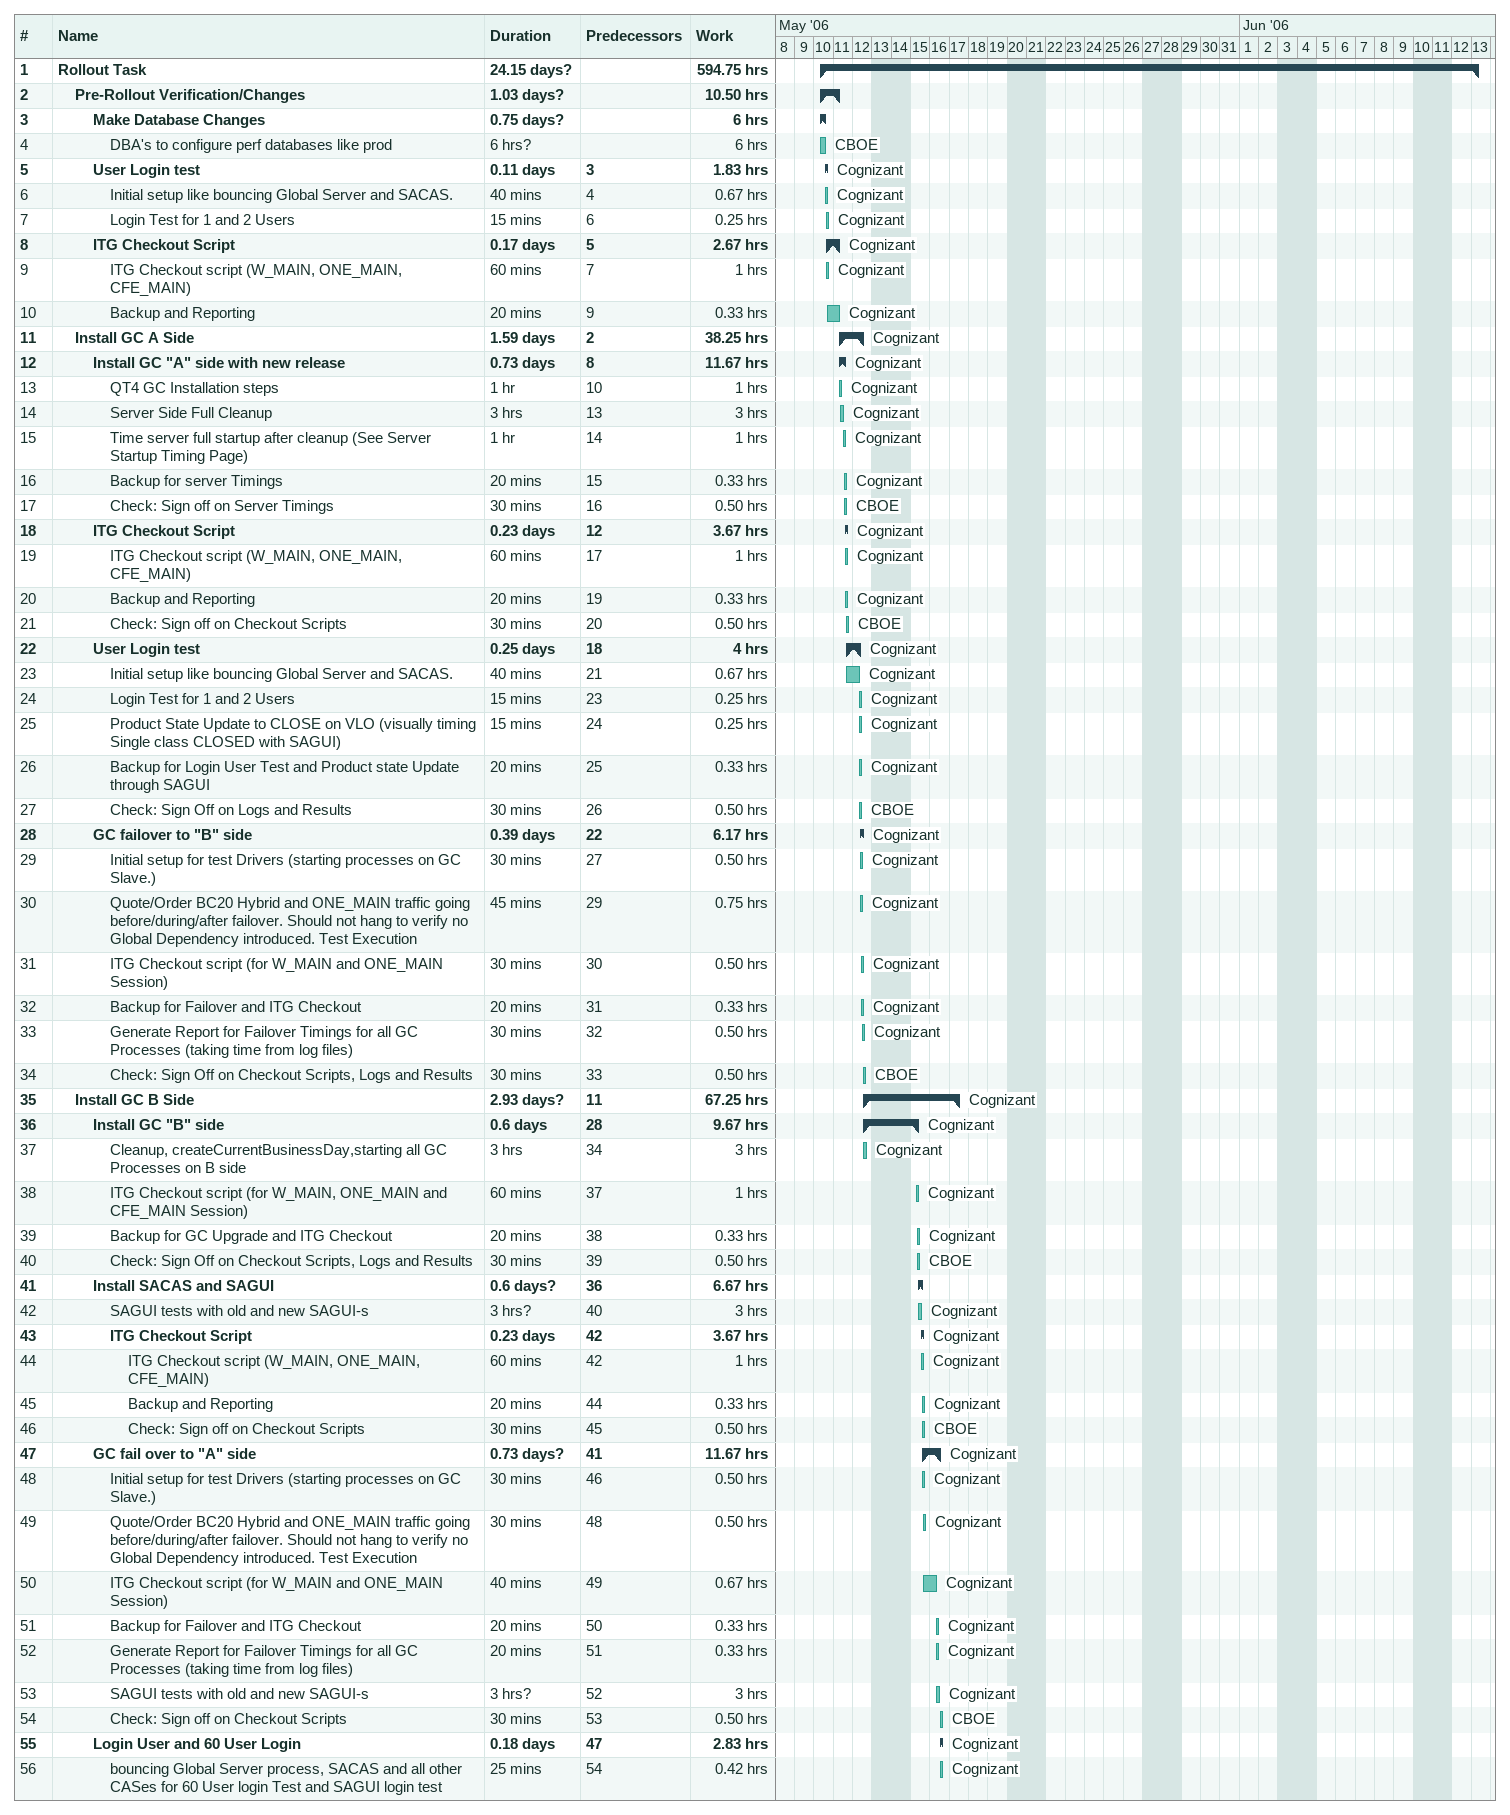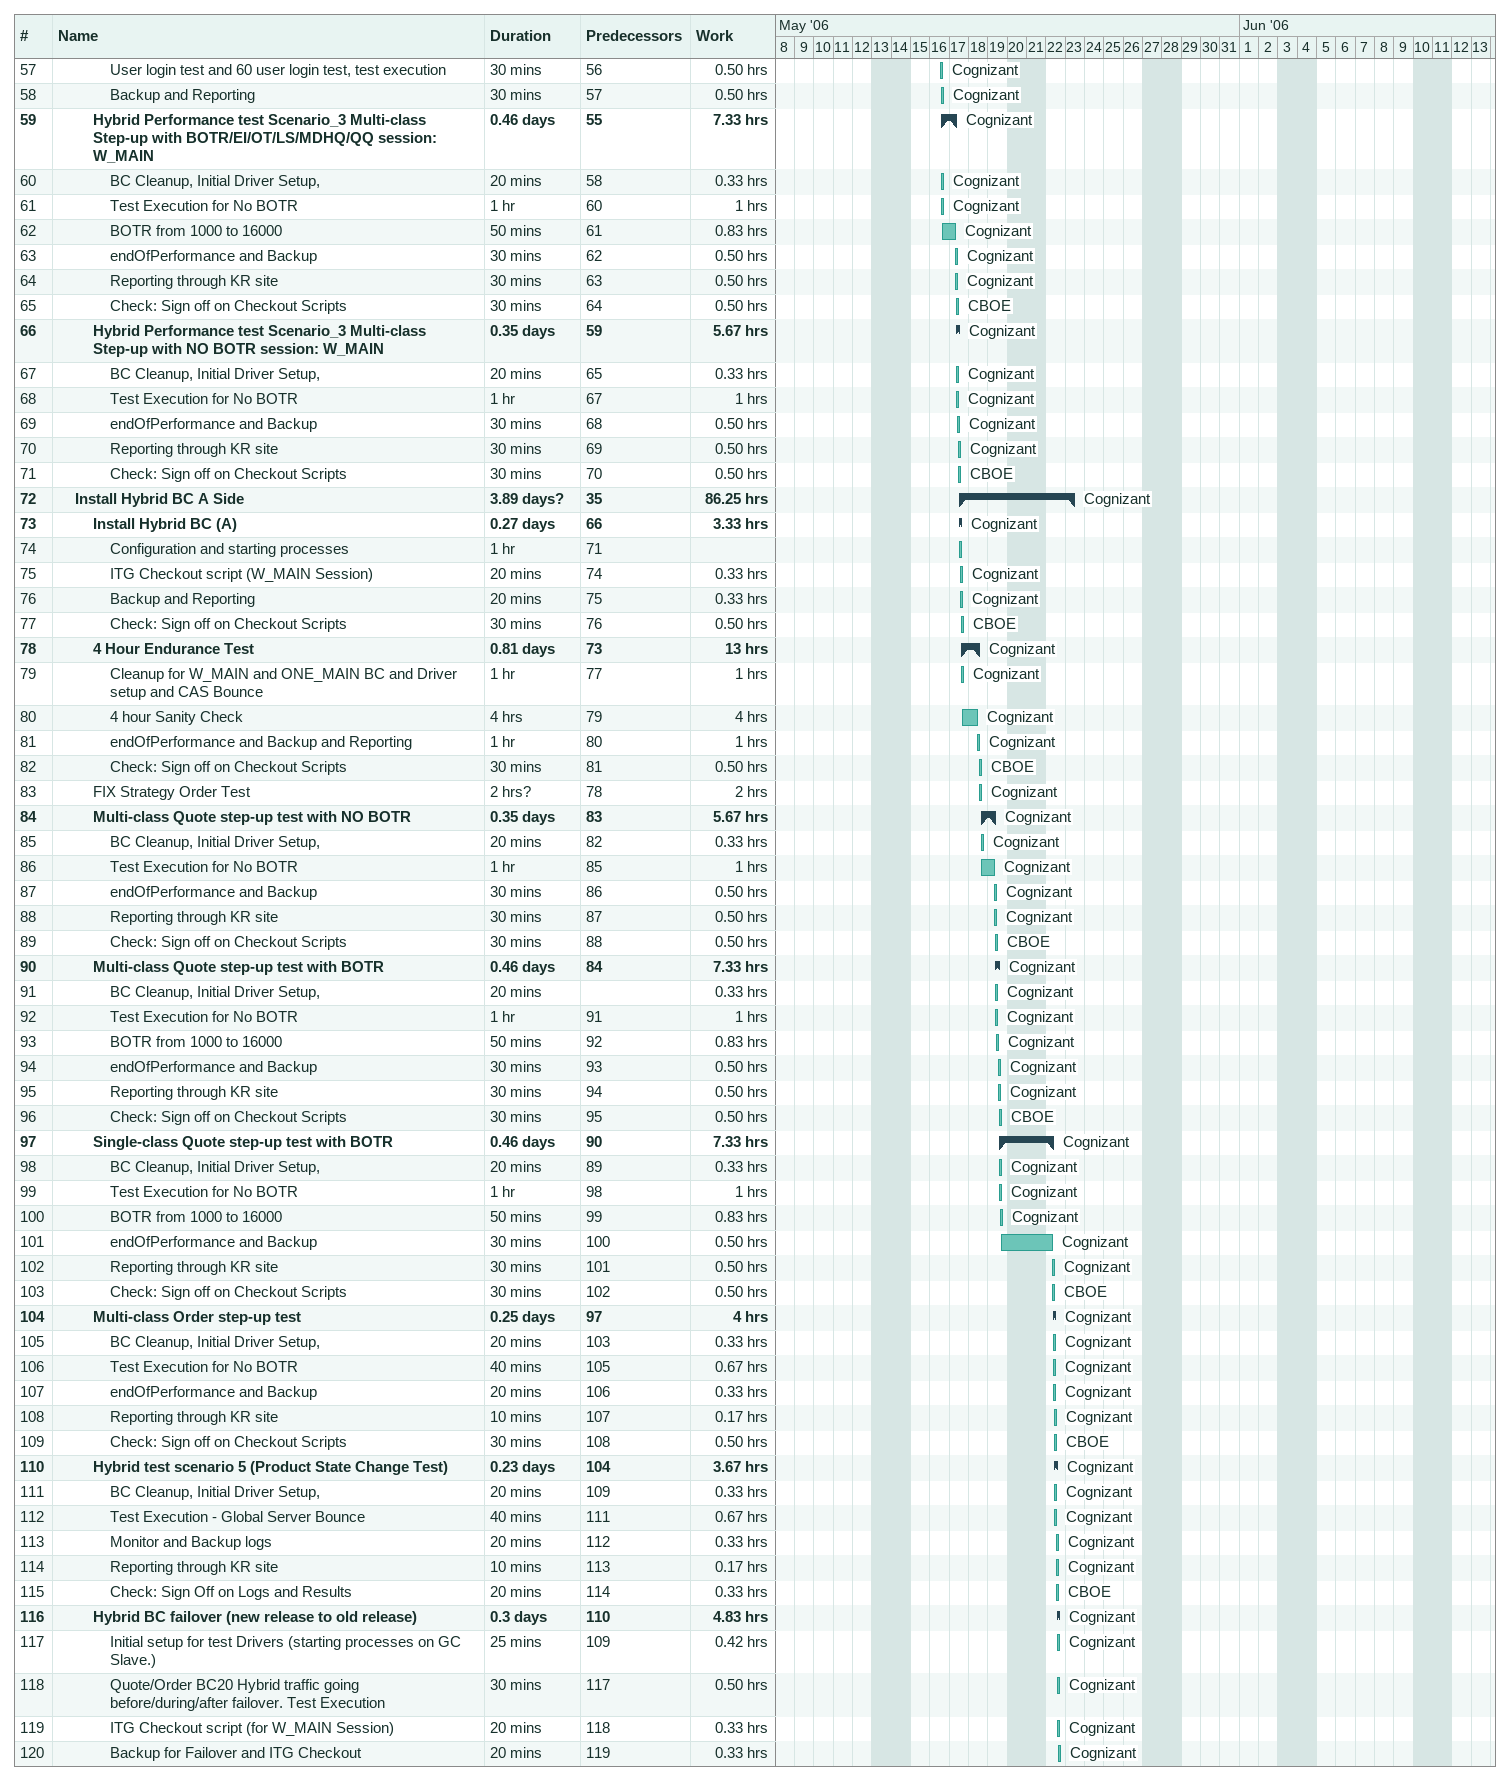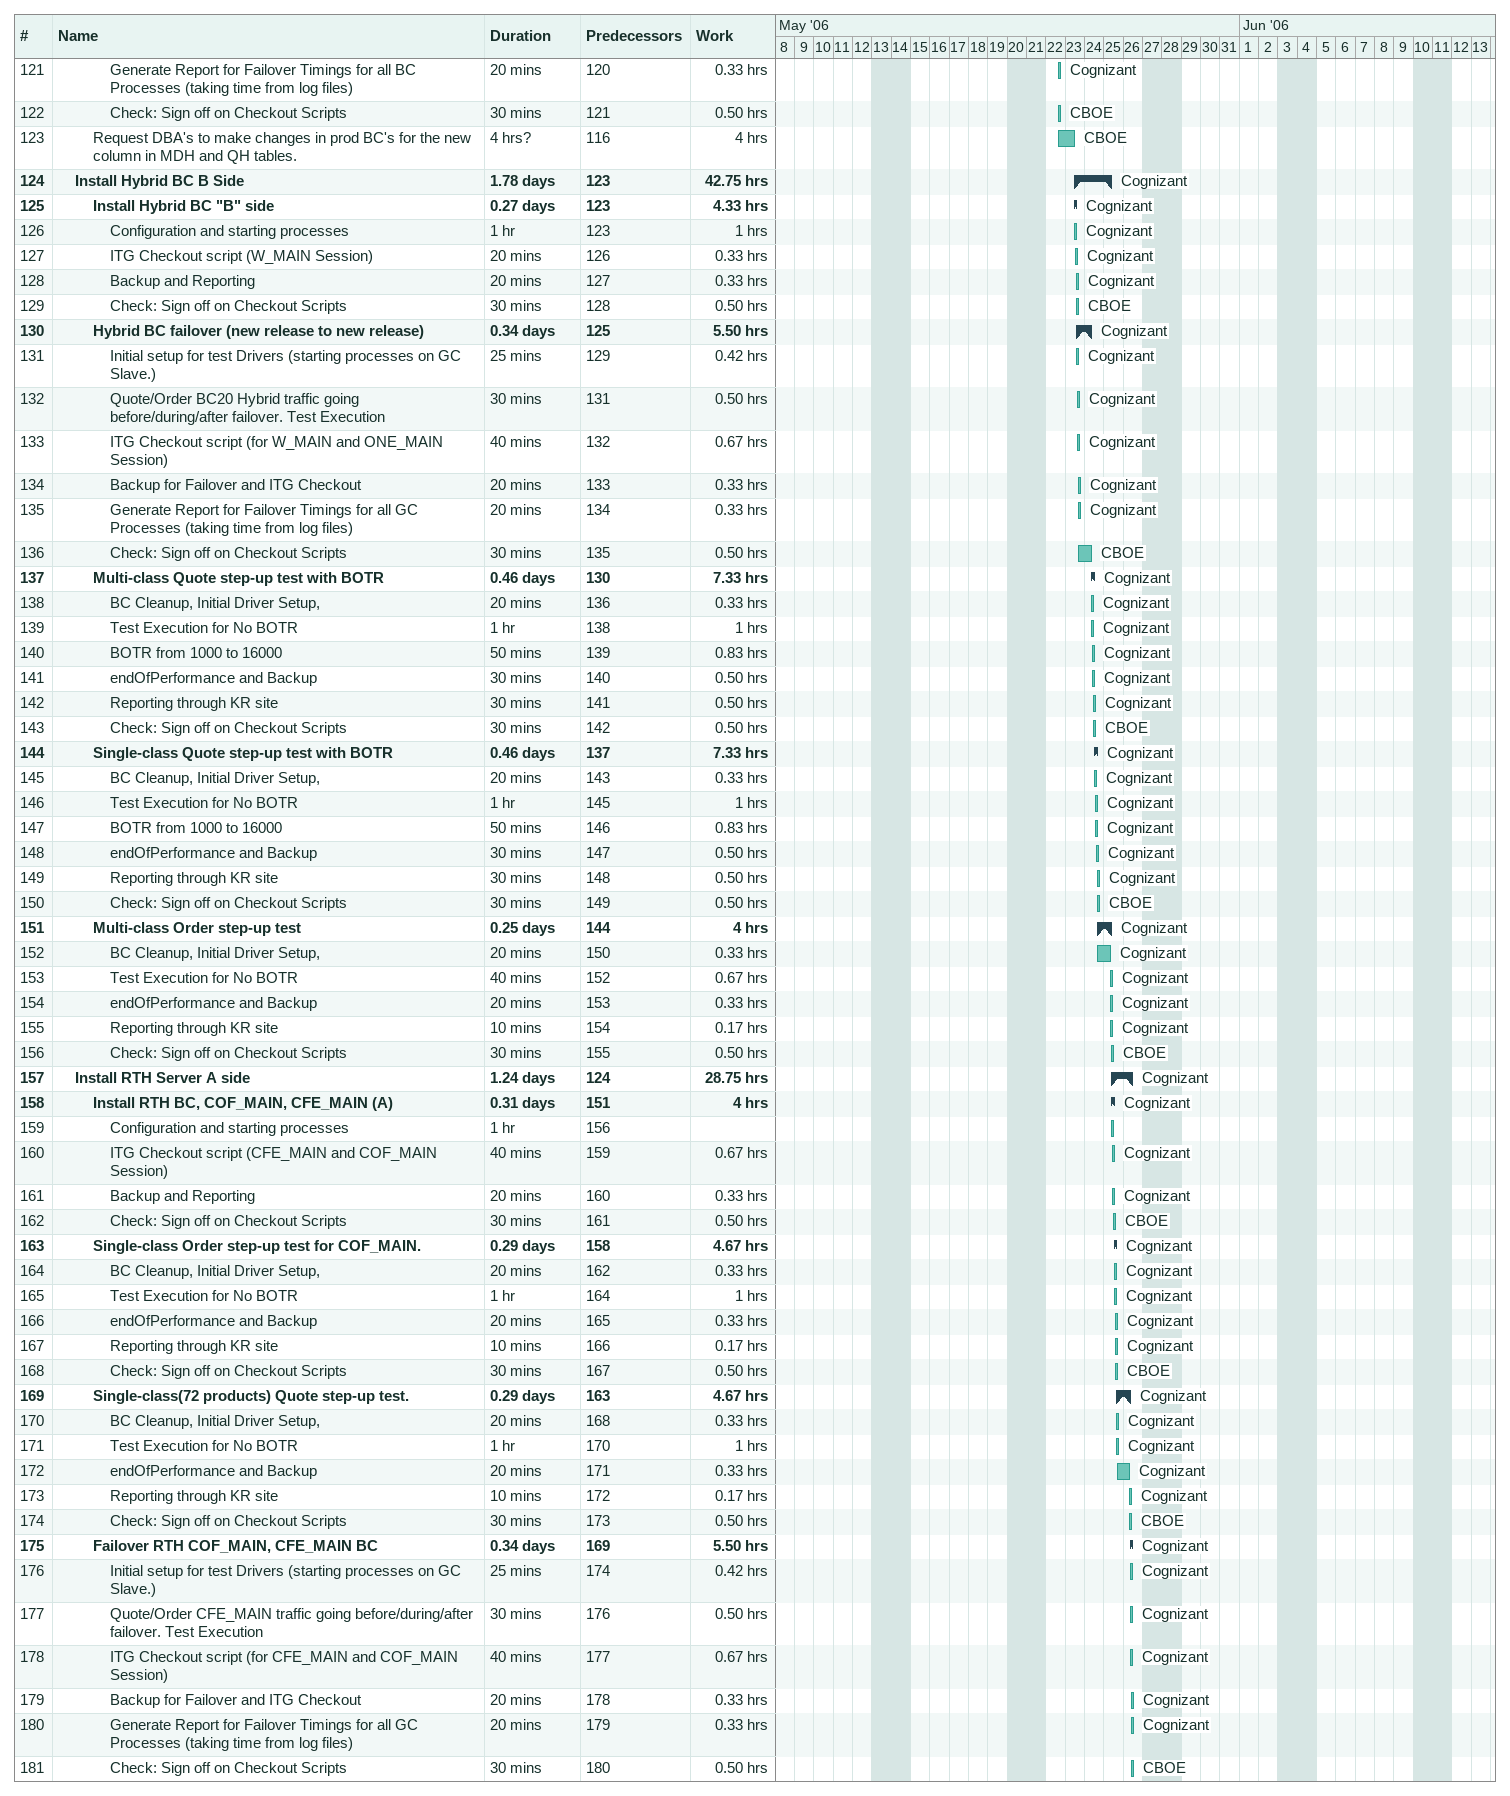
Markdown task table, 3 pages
| ID | Level | Task | Duration | Start | Finish | Predecessors | Resources | Work (h) |
|---|---|---|---|---|---|---|---|---|
| 1 | 1 | **Rollout Task** | 24.15d? | 2006-05-10 | 2006-06-13 |  |  | 594.75 |
| 2 | 2 | **Pre-Rollout Verification/Changes** | 1.03d? | 2006-05-10 | 2006-05-11 |  |  | 10.50 |
| 3 | 3 | **Make Database Changes** | 0.75d? | 2006-05-10 | 2006-05-10 |  |  | 6 |
| 4 | 4 | DBA's to configure perf databases like prod | 6h? | 2006-05-10 | 2006-05-10 |  | CBOE | 6 |
| 5 | 3 | **User Login test** | 0.11d | 2006-05-10 | 2006-05-10 | 3 | Cognizant | 1.83 |
| 6 | 4 | Initial setup like bouncing Global Server and SACAS. | 40min | 2006-05-10 | 2006-05-10 | 4 | Cognizant | 0.67 |
| 7 | 4 | Login Test for 1 and 2 Users | 15min | 2006-05-10 | 2006-05-10 | 6 | Cognizant | 0.25 |
| 8 | 3 | **ITG Checkout Script** | 0.17d | 2006-05-10 | 2006-05-11 | 5 | Cognizant | 2.67 |
| 9 | 4 | ITG Checkout script (W_MAIN, ONE_MAIN, CFE_MAIN) | 60min | 2006-05-10 | 2006-05-10 | 7 | Cognizant | 1 |
| 10 | 4 | Backup and Reporting | 20min | 2006-05-10 | 2006-05-11 | 9 | Cognizant | 0.33 |
| 11 | 2 | **Install GC A Side** | 1.59d | 2006-05-11 | 2006-05-12 | 2 | Cognizant | 38.25 |
| 12 | 3 | **Install GC "A" side with new release** | 0.73d | 2006-05-11 | 2006-05-11 | 8 | Cognizant | 11.67 |
| 13 | 4 | QT4 GC Installation steps | 1h | 2006-05-11 | 2006-05-11 | 10 | Cognizant | 1 |
| 14 | 4 | Server Side Full Cleanup | 3h | 2006-05-11 | 2006-05-11 | 13 | Cognizant | 3 |
| 15 | 4 | Time server full startup after cleanup (See Server Startup Timing Page) | 1h | 2006-05-11 | 2006-05-11 | 14 | Cognizant | 1 |
| 16 | 4 | Backup for server Timings | 20min | 2006-05-11 | 2006-05-11 | 15 | Cognizant | 0.33 |
| 17 | 4 | Check: Sign off on Server Timings | 30min | 2006-05-11 | 2006-05-11 | 16 | CBOE | 0.50 |
| 18 | 3 | **ITG Checkout Script** | 0.23d | 2006-05-11 | 2006-05-11 | 12 | Cognizant | 3.67 |
| 19 | 4 | ITG Checkout script (W_MAIN, ONE_MAIN, CFE_MAIN) | 60min | 2006-05-11 | 2006-05-11 | 17 | Cognizant | 1 |
| 20 | 4 | Backup and Reporting | 20min | 2006-05-11 | 2006-05-11 | 19 | Cognizant | 0.33 |
| 21 | 4 | Check: Sign off on Checkout Scripts | 30min | 2006-05-11 | 2006-05-11 | 20 | CBOE | 0.50 |
| 22 | 3 | **User Login test** | 0.25d | 2006-05-11 | 2006-05-12 | 18 | Cognizant | 4 |
| 23 | 4 | Initial setup like bouncing Global Server and SACAS. | 40min | 2006-05-11 | 2006-05-12 | 21 | Cognizant | 0.67 |
| 24 | 4 | Login Test for 1 and 2 Users | 15min | 2006-05-12 | 2006-05-12 | 23 | Cognizant | 0.25 |
| 25 | 4 | Product State Update to CLOSE on VLO (visually timing Single class CLOSED with SAGUI) | 15min | 2006-05-12 | 2006-05-12 | 24 | Cognizant | 0.25 |
| 26 | 4 | Backup for Login User Test and Product state Update through SAGUI | 20min | 2006-05-12 | 2006-05-12 | 25 | Cognizant | 0.33 |
| 27 | 4 | Check: Sign Off on Logs and Results | 30min | 2006-05-12 | 2006-05-12 | 26 | CBOE | 0.50 |
| 28 | 3 | **GC failover to "B" side** | 0.39d | 2006-05-12 | 2006-05-12 | 22 | Cognizant | 6.17 |
| 29 | 4 | Initial setup for test Drivers (starting processes on GC Slave.) | 30min | 2006-05-12 | 2006-05-12 | 27 | Cognizant | 0.50 |
| 30 | 4 | Quote/Order BC20 Hybrid and ONE_MAIN traffic going before/during/after failover. Should not hang to verify no Global Dependency introduced. Test Execution | 45min | 2006-05-12 | 2006-05-12 | 29 | Cognizant | 0.75 |
| 31 | 4 | ITG Checkout script (for W_MAIN and ONE_MAIN Session) | 30min | 2006-05-12 | 2006-05-12 | 30 | Cognizant | 0.50 |
| 32 | 4 | Backup for Failover and ITG Checkout | 20min | 2006-05-12 | 2006-05-12 | 31 | Cognizant | 0.33 |
| 33 | 4 | Generate Report for Failover Timings for all GC Processes (taking time from log files) | 30min | 2006-05-12 | 2006-05-12 | 32 | Cognizant | 0.50 |
| 34 | 4 | Check: Sign Off on Checkout Scripts, Logs and Results | 30min | 2006-05-12 | 2006-05-12 | 33 | CBOE | 0.50 |
| 35 | 2 | **Install GC B Side** | 2.93d? | 2006-05-12 | 2006-05-17 | 11 | Cognizant | 67.25 |
| 36 | 3 | **Install GC "B" side** | 0.6d | 2006-05-12 | 2006-05-15 | 28 | Cognizant | 9.67 |
| 37 | 4 | Cleanup, createCurrentBusinessDay,starting all GC Processes on B side | 3h | 2006-05-12 | 2006-05-12 | 34 | Cognizant | 3 |
| 38 | 4 | ITG Checkout script (for W_MAIN, ONE_MAIN and CFE_MAIN Session) | 60min | 2006-05-15 | 2006-05-15 | 37 | Cognizant | 1 |
| 39 | 4 | Backup for GC Upgrade and ITG Checkout | 20min | 2006-05-15 | 2006-05-15 | 38 | Cognizant | 0.33 |
| 40 | 4 | Check: Sign Off on Checkout Scripts, Logs and Results | 30min | 2006-05-15 | 2006-05-15 | 39 | CBOE | 0.50 |
| 41 | 3 | **Install SACAS and SAGUI** | 0.6d? | 2006-05-15 | 2006-05-15 | 36 |  | 6.67 |
| 42 | 4 | SAGUI tests with old and new SAGUI-s | 3h? | 2006-05-15 | 2006-05-15 | 40 | Cognizant | 3 |
| 43 | 4 | **ITG Checkout Script** | 0.23d | 2006-05-15 | 2006-05-15 | 42 | Cognizant | 3.67 |
| 44 | 5 | ITG Checkout script (W_MAIN, ONE_MAIN, CFE_MAIN) | 60min | 2006-05-15 | 2006-05-15 | 42 | Cognizant | 1 |
| 45 | 5 | Backup and Reporting | 20min | 2006-05-15 | 2006-05-15 | 44 | Cognizant | 0.33 |
| 46 | 5 | Check: Sign off on Checkout Scripts | 30min | 2006-05-15 | 2006-05-15 | 45 | CBOE | 0.50 |
| 47 | 3 | **GC fail over to "A" side** | 0.73d? | 2006-05-15 | 2006-05-16 | 41 | Cognizant | 11.67 |
| 48 | 4 | Initial setup for test Drivers (starting processes on GC Slave.) | 30min | 2006-05-15 | 2006-05-15 | 46 | Cognizant | 0.50 |
| 49 | 4 | Quote/Order BC20 Hybrid and ONE_MAIN traffic going before/during/after failover. Should not hang to verify no Global Dependency introduced. Test Execution | 30min | 2006-05-15 | 2006-05-15 | 48 | Cognizant | 0.50 |
| 50 | 4 | ITG Checkout script (for W_MAIN and ONE_MAIN Session) | 40min | 2006-05-15 | 2006-05-16 | 49 | Cognizant | 0.67 |
| 51 | 4 | Backup for Failover and ITG Checkout | 20min | 2006-05-16 | 2006-05-16 | 50 | Cognizant | 0.33 |
| 52 | 4 | Generate Report for Failover Timings for all GC Processes (taking time from log files) | 20min | 2006-05-16 | 2006-05-16 | 51 | Cognizant | 0.33 |
| 53 | 4 | SAGUI tests with old and new SAGUI-s | 3h? | 2006-05-16 | 2006-05-16 | 52 | Cognizant | 3 |
| 54 | 4 | Check: Sign off on Checkout Scripts | 30min | 2006-05-16 | 2006-05-16 | 53 | CBOE | 0.50 |
| 55 | 3 | **Login User and 60 User Login** | 0.18d | 2006-05-16 | 2006-05-16 | 47 | Cognizant | 2.83 |
| 56 | 4 | bouncing Global Server process, SACAS and all other CASes for 60 User login Test and SAGUI login test | 25min | 2006-05-16 | 2006-05-16 | 54 | Cognizant | 0.42 |
| 57 | 4 | User login test and 60 user login test, test execution | 30min | 2006-05-16 | 2006-05-16 | 56 | Cognizant | 0.50 |
| 58 | 4 | Backup and Reporting | 30min | 2006-05-16 | 2006-05-16 | 57 | Cognizant | 0.50 |
| 59 | 3 | **Hybrid Performance test Scenario_3 Multi-class Step-up with BOTR/EI/OT/LS/MDHQ/QQ session: W_MAIN** | 0.46d | 2006-05-16 | 2006-05-17 | 55 | Cognizant | 7.33 |
| 60 | 4 | BC Cleanup, Initial Driver Setup, | 20min | 2006-05-16 | 2006-05-16 | 58 | Cognizant | 0.33 |
| 61 | 4 | Test Execution for No BOTR | 1h | 2006-05-16 | 2006-05-16 | 60 | Cognizant | 1 |
| 62 | 4 | BOTR from 1000 to 16000 | 50min | 2006-05-16 | 2006-05-17 | 61 | Cognizant | 0.83 |
| 63 | 4 | endOfPerformance and Backup | 30min | 2006-05-17 | 2006-05-17 | 62 | Cognizant | 0.50 |
| 64 | 4 | Reporting through KR site | 30min | 2006-05-17 | 2006-05-17 | 63 | Cognizant | 0.50 |
| 65 | 4 | Check: Sign off on Checkout Scripts | 30min | 2006-05-17 | 2006-05-17 | 64 | CBOE | 0.50 |
| 66 | 3 | **Hybrid Performance test Scenario_3 Multi-class Step-up with NO BOTR session: W_MAIN** | 0.35d | 2006-05-17 | 2006-05-17 | 59 | Cognizant | 5.67 |
| 67 | 4 | BC Cleanup, Initial Driver Setup, | 20min | 2006-05-17 | 2006-05-17 | 65 | Cognizant | 0.33 |
| 68 | 4 | Test Execution for No BOTR | 1h | 2006-05-17 | 2006-05-17 | 67 | Cognizant | 1 |
| 69 | 4 | endOfPerformance and Backup | 30min | 2006-05-17 | 2006-05-17 | 68 | Cognizant | 0.50 |
| 70 | 4 | Reporting through KR site | 30min | 2006-05-17 | 2006-05-17 | 69 | Cognizant | 0.50 |
| 71 | 4 | Check: Sign off on Checkout Scripts | 30min | 2006-05-17 | 2006-05-17 | 70 | CBOE | 0.50 |
| 72 | 2 | **Install Hybrid BC A Side** | 3.89d? | 2006-05-17 | 2006-05-23 | 35 | Cognizant | 86.25 |
| 73 | 3 | **Install Hybrid BC (A)** | 0.27d | 2006-05-17 | 2006-05-17 | 66 | Cognizant | 3.33 |
| 74 | 4 | Configuration and starting processes | 1h | 2006-05-17 | 2006-05-17 | 71 |  |  |
| 75 | 4 | ITG Checkout script (W_MAIN Session) | 20min | 2006-05-17 | 2006-05-17 | 74 | Cognizant | 0.33 |
| 76 | 4 | Backup and Reporting | 20min | 2006-05-17 | 2006-05-17 | 75 | Cognizant | 0.33 |
| 77 | 4 | Check: Sign off on Checkout Scripts | 30min | 2006-05-17 | 2006-05-17 | 76 | CBOE | 0.50 |
| 78 | 3 | **4 Hour Endurance Test** | 0.81d | 2006-05-17 | 2006-05-18 | 73 | Cognizant | 13 |
| 79 | 4 | Cleanup for W_MAIN and ONE_MAIN BC and Driver setup and CAS Bounce | 1h | 2006-05-17 | 2006-05-17 | 77 | Cognizant | 1 |
| 80 | 4 | 4 hour Sanity Check | 4h | 2006-05-17 | 2006-05-18 | 79 | Cognizant | 4 |
| 81 | 4 | endOfPerformance and Backup and Reporting | 1h | 2006-05-18 | 2006-05-18 | 80 | Cognizant | 1 |
| 82 | 4 | Check: Sign off on Checkout Scripts | 30min | 2006-05-18 | 2006-05-18 | 81 | CBOE | 0.50 |
| 83 | 3 | FIX Strategy Order Test | 2h? | 2006-05-18 | 2006-05-18 | 78 | Cognizant | 2 |
| 84 | 3 | **Multi-class Quote step-up test with NO BOTR** | 0.35d | 2006-05-18 | 2006-05-19 | 83 | Cognizant | 5.67 |
| 85 | 4 | BC Cleanup, Initial Driver Setup, | 20min | 2006-05-18 | 2006-05-18 | 82 | Cognizant | 0.33 |
| 86 | 4 | Test Execution for No BOTR | 1h | 2006-05-18 | 2006-05-19 | 85 | Cognizant | 1 |
| 87 | 4 | endOfPerformance and Backup | 30min | 2006-05-19 | 2006-05-19 | 86 | Cognizant | 0.50 |
| 88 | 4 | Reporting through KR site | 30min | 2006-05-19 | 2006-05-19 | 87 | Cognizant | 0.50 |
| 89 | 4 | Check: Sign off on Checkout Scripts | 30min | 2006-05-19 | 2006-05-19 | 88 | CBOE | 0.50 |
| 90 | 3 | **Multi-class Quote step-up test with BOTR** | 0.46d | 2006-05-19 | 2006-05-19 | 84 | Cognizant | 7.33 |
| 91 | 4 | BC Cleanup, Initial Driver Setup, | 20min | 2006-05-19 | 2006-05-19 |  | Cognizant | 0.33 |
| 92 | 4 | Test Execution for No BOTR | 1h | 2006-05-19 | 2006-05-19 | 91 | Cognizant | 1 |
| 93 | 4 | BOTR from 1000 to 16000 | 50min | 2006-05-19 | 2006-05-19 | 92 | Cognizant | 0.83 |
| 94 | 4 | endOfPerformance and Backup | 30min | 2006-05-19 | 2006-05-19 | 93 | Cognizant | 0.50 |
| 95 | 4 | Reporting through KR site | 30min | 2006-05-19 | 2006-05-19 | 94 | Cognizant | 0.50 |
| 96 | 4 | Check: Sign off on Checkout Scripts | 30min | 2006-05-19 | 2006-05-19 | 95 | CBOE | 0.50 |
| 97 | 3 | **Single-class Quote step-up test with BOTR** | 0.46d | 2006-05-19 | 2006-05-22 | 90 | Cognizant | 7.33 |
| 98 | 4 | BC Cleanup, Initial Driver Setup, | 20min | 2006-05-19 | 2006-05-19 | 89 | Cognizant | 0.33 |
| 99 | 4 | Test Execution for No BOTR | 1h | 2006-05-19 | 2006-05-19 | 98 | Cognizant | 1 |
| 100 | 4 | BOTR from 1000 to 16000 | 50min | 2006-05-19 | 2006-05-19 | 99 | Cognizant | 0.83 |
| 101 | 4 | endOfPerformance and Backup | 30min | 2006-05-19 | 2006-05-22 | 100 | Cognizant | 0.50 |
| 102 | 4 | Reporting through KR site | 30min | 2006-05-22 | 2006-05-22 | 101 | Cognizant | 0.50 |
| 103 | 4 | Check: Sign off on Checkout Scripts | 30min | 2006-05-22 | 2006-05-22 | 102 | CBOE | 0.50 |
| 104 | 3 | **Multi-class Order step-up test** | 0.25d | 2006-05-22 | 2006-05-22 | 97 | Cognizant | 4 |
| 105 | 4 | BC Cleanup, Initial Driver Setup, | 20min | 2006-05-22 | 2006-05-22 | 103 | Cognizant | 0.33 |
| 106 | 4 | Test Execution for No BOTR | 40min | 2006-05-22 | 2006-05-22 | 105 | Cognizant | 0.67 |
| 107 | 4 | endOfPerformance and Backup | 20min | 2006-05-22 | 2006-05-22 | 106 | Cognizant | 0.33 |
| 108 | 4 | Reporting through KR site | 10min | 2006-05-22 | 2006-05-22 | 107 | Cognizant | 0.17 |
| 109 | 4 | Check: Sign off on Checkout Scripts | 30min | 2006-05-22 | 2006-05-22 | 108 | CBOE | 0.50 |
| 110 | 3 | **Hybrid test scenario 5 (Product State Change Test)** | 0.23d | 2006-05-22 | 2006-05-22 | 104 | Cognizant | 3.67 |
| 111 | 4 | BC Cleanup, Initial Driver Setup, | 20min | 2006-05-22 | 2006-05-22 | 109 | Cognizant | 0.33 |
| 112 | 4 | Test Execution - Global Server Bounce | 40min | 2006-05-22 | 2006-05-22 | 111 | Cognizant | 0.67 |
| 113 | 4 | Monitor and Backup logs | 20min | 2006-05-22 | 2006-05-22 | 112 | Cognizant | 0.33 |
| 114 | 4 | Reporting through KR site | 10min | 2006-05-22 | 2006-05-22 | 113 | Cognizant | 0.17 |
| 115 | 4 | Check: Sign Off on Logs and Results | 20min | 2006-05-22 | 2006-05-22 | 114 | CBOE | 0.33 |
| 116 | 3 | **Hybrid BC failover (new release to old release)** | 0.3d | 2006-05-22 | 2006-05-22 | 110 | Cognizant | 4.83 |
| 117 | 4 | Initial setup for test Drivers (starting processes on GC Slave.) | 25min | 2006-05-22 | 2006-05-22 | 109 | Cognizant | 0.42 |
| 118 | 4 | Quote/Order BC20 Hybrid traffic going before/during/after failover. Test Execution | 30min | 2006-05-22 | 2006-05-22 | 117 | Cognizant | 0.50 |
| 119 | 4 | ITG Checkout script (for W_MAIN Session) | 20min | 2006-05-22 | 2006-05-22 | 118 | Cognizant | 0.33 |
| 120 | 4 | Backup for Failover and ITG Checkout | 20min | 2006-05-22 | 2006-05-22 | 119 | Cognizant | 0.33 |
| 121 | 4 | Generate Report for Failover Timings for all BC Processes (taking time from log files) | 20min | 2006-05-22 | 2006-05-22 | 120 | Cognizant | 0.33 |
| 122 | 4 | Check: Sign off on Checkout Scripts | 30min | 2006-05-22 | 2006-05-22 | 121 | CBOE | 0.50 |
| 123 | 3 | Request DBA's to make changes in prod BC's for the new column in MDH and QH tables. | 4h? | 2006-05-22 | 2006-05-23 | 116 | CBOE | 4 |
| 124 | 2 | **Install Hybrid BC B Side** | 1.78d | 2006-05-23 | 2006-05-25 | 123 | Cognizant | 42.75 |
| 125 | 3 | **Install Hybrid BC "B" side** | 0.27d | 2006-05-23 | 2006-05-23 | 123 | Cognizant | 4.33 |
| 126 | 4 | Configuration and starting processes | 1h | 2006-05-23 | 2006-05-23 | 123 | Cognizant | 1 |
| 127 | 4 | ITG Checkout script (W_MAIN Session) | 20min | 2006-05-23 | 2006-05-23 | 126 | Cognizant | 0.33 |
| 128 | 4 | Backup and Reporting | 20min | 2006-05-23 | 2006-05-23 | 127 | Cognizant | 0.33 |
| 129 | 4 | Check: Sign off on Checkout Scripts | 30min | 2006-05-23 | 2006-05-23 | 128 | CBOE | 0.50 |
| 130 | 3 | **Hybrid BC failover (new release to new release)** | 0.34d | 2006-05-23 | 2006-05-24 | 125 | Cognizant | 5.50 |
| 131 | 4 | Initial setup for test Drivers (starting processes on GC Slave.) | 25min | 2006-05-23 | 2006-05-23 | 129 | Cognizant | 0.42 |
| 132 | 4 | Quote/Order BC20 Hybrid traffic going before/during/after failover. Test Execution | 30min | 2006-05-23 | 2006-05-23 | 131 | Cognizant | 0.50 |
| 133 | 4 | ITG Checkout script (for W_MAIN and ONE_MAIN Session) | 40min | 2006-05-23 | 2006-05-23 | 132 | Cognizant | 0.67 |
| 134 | 4 | Backup for Failover and ITG Checkout | 20min | 2006-05-23 | 2006-05-23 | 133 | Cognizant | 0.33 |
| 135 | 4 | Generate Report for Failover Timings for all GC Processes (taking time from log files) | 20min | 2006-05-23 | 2006-05-23 | 134 | Cognizant | 0.33 |
| 136 | 4 | Check: Sign off on Checkout Scripts | 30min | 2006-05-23 | 2006-05-24 | 135 | CBOE | 0.50 |
| 137 | 3 | **Multi-class Quote step-up test with BOTR** | 0.46d | 2006-05-24 | 2006-05-24 | 130 | Cognizant | 7.33 |
| 138 | 4 | BC Cleanup, Initial Driver Setup, | 20min | 2006-05-24 | 2006-05-24 | 136 | Cognizant | 0.33 |
| 139 | 4 | Test Execution for No BOTR | 1h | 2006-05-24 | 2006-05-24 | 138 | Cognizant | 1 |
| 140 | 4 | BOTR from 1000 to 16000 | 50min | 2006-05-24 | 2006-05-24 | 139 | Cognizant | 0.83 |
| 141 | 4 | endOfPerformance and Backup | 30min | 2006-05-24 | 2006-05-24 | 140 | Cognizant | 0.50 |
| 142 | 4 | Reporting through KR site | 30min | 2006-05-24 | 2006-05-24 | 141 | Cognizant | 0.50 |
| 143 | 4 | Check: Sign off on Checkout Scripts | 30min | 2006-05-24 | 2006-05-24 | 142 | CBOE | 0.50 |
| 144 | 3 | **Single-class Quote step-up test with BOTR** | 0.46d | 2006-05-24 | 2006-05-24 | 137 | Cognizant | 7.33 |
| 145 | 4 | BC Cleanup, Initial Driver Setup, | 20min | 2006-05-24 | 2006-05-24 | 143 | Cognizant | 0.33 |
| 146 | 4 | Test Execution for No BOTR | 1h | 2006-05-24 | 2006-05-24 | 145 | Cognizant | 1 |
| 147 | 4 | BOTR from 1000 to 16000 | 50min | 2006-05-24 | 2006-05-24 | 146 | Cognizant | 0.83 |
| 148 | 4 | endOfPerformance and Backup | 30min | 2006-05-24 | 2006-05-24 | 147 | Cognizant | 0.50 |
| 149 | 4 | Reporting through KR site | 30min | 2006-05-24 | 2006-05-24 | 148 | Cognizant | 0.50 |
| 150 | 4 | Check: Sign off on Checkout Scripts | 30min | 2006-05-24 | 2006-05-24 | 149 | CBOE | 0.50 |
| 151 | 3 | **Multi-class Order step-up test** | 0.25d | 2006-05-24 | 2006-05-25 | 144 | Cognizant | 4 |
| 152 | 4 | BC Cleanup, Initial Driver Setup, | 20min | 2006-05-24 | 2006-05-25 | 150 | Cognizant | 0.33 |
| 153 | 4 | Test Execution for No BOTR | 40min | 2006-05-25 | 2006-05-25 | 152 | Cognizant | 0.67 |
| 154 | 4 | endOfPerformance and Backup | 20min | 2006-05-25 | 2006-05-25 | 153 | Cognizant | 0.33 |
| 155 | 4 | Reporting through KR site | 10min | 2006-05-25 | 2006-05-25 | 154 | Cognizant | 0.17 |
| 156 | 4 | Check: Sign off on Checkout Scripts | 30min | 2006-05-25 | 2006-05-25 | 155 | CBOE | 0.50 |
| 157 | 2 | **Install RTH Server A side** | 1.24d | 2006-05-25 | 2006-05-26 | 124 | Cognizant | 28.75 |
| 158 | 3 | **Install RTH BC, COF_MAIN, CFE_MAIN (A)** | 0.31d | 2006-05-25 | 2006-05-25 | 151 | Cognizant | 4 |
| 159 | 4 | Configuration and starting processes | 1h | 2006-05-25 | 2006-05-25 | 156 |  |  |
| 160 | 4 | ITG Checkout script (CFE_MAIN and COF_MAIN Session) | 40min | 2006-05-25 | 2006-05-25 | 159 | Cognizant | 0.67 |
| 161 | 4 | Backup and Reporting | 20min | 2006-05-25 | 2006-05-25 | 160 | Cognizant | 0.33 |
| 162 | 4 | Check: Sign off on Checkout Scripts | 30min | 2006-05-25 | 2006-05-25 | 161 | CBOE | 0.50 |
| 163 | 3 | **Single-class Order step-up test for COF_MAIN.** | 0.29d | 2006-05-25 | 2006-05-25 | 158 | Cognizant | 4.67 |
| 164 | 4 | BC Cleanup, Initial Driver Setup, | 20min | 2006-05-25 | 2006-05-25 | 162 | Cognizant | 0.33 |
| 165 | 4 | Test Execution for No BOTR | 1h | 2006-05-25 | 2006-05-25 | 164 | Cognizant | 1 |
| 166 | 4 | endOfPerformance and Backup | 20min | 2006-05-25 | 2006-05-25 | 165 | Cognizant | 0.33 |
| 167 | 4 | Reporting through KR site | 10min | 2006-05-25 | 2006-05-25 | 166 | Cognizant | 0.17 |
| 168 | 4 | Check: Sign off on Checkout Scripts | 30min | 2006-05-25 | 2006-05-25 | 167 | CBOE | 0.50 |
| 169 | 3 | **Single-class(72 products) Quote step-up test.** | 0.29d | 2006-05-25 | 2006-05-26 | 163 | Cognizant | 4.67 |
| 170 | 4 | BC Cleanup, Initial Driver Setup, | 20min | 2006-05-25 | 2006-05-25 | 168 | Cognizant | 0.33 |
| 171 | 4 | Test Execution for No BOTR | 1h | 2006-05-25 | 2006-05-25 | 170 | Cognizant | 1 |
| 172 | 4 | endOfPerformance and Backup | 20min | 2006-05-25 | 2006-05-26 | 171 | Cognizant | 0.33 |
| 173 | 4 | Reporting through KR site | 10min | 2006-05-26 | 2006-05-26 | 172 | Cognizant | 0.17 |
| 174 | 4 | Check: Sign off on Checkout Scripts | 30min | 2006-05-26 | 2006-05-26 | 173 | CBOE | 0.50 |
| 175 | 3 | **Failover RTH COF_MAIN, CFE_MAIN BC** | 0.34d | 2006-05-26 | 2006-05-26 | 169 | Cognizant | 5.50 |
| 176 | 4 | Initial setup for test Drivers (starting processes on GC Slave.) | 25min | 2006-05-26 | 2006-05-26 | 174 | Cognizant | 0.42 |
| 177 | 4 | Quote/Order CFE_MAIN traffic going before/during/after failover. Test Execution | 30min | 2006-05-26 | 2006-05-26 | 176 | Cognizant | 0.50 |
| 178 | 4 | ITG Checkout script (for CFE_MAIN and COF_MAIN Session) | 40min | 2006-05-26 | 2006-05-26 | 177 | Cognizant | 0.67 |
| 179 | 4 | Backup for Failover and ITG Checkout | 20min | 2006-05-26 | 2006-05-26 | 178 | Cognizant | 0.33 |
| 180 | 4 | Generate Report for Failover Timings for all GC Processes (taking time from log files) | 20min | 2006-05-26 | 2006-05-26 | 179 | Cognizant | 0.33 |
| 181 | 4 | Check: Sign off on Checkout Scripts | 30min | 2006-05-26 | 2006-05-26 | 180 | CBOE | 0.50 |
